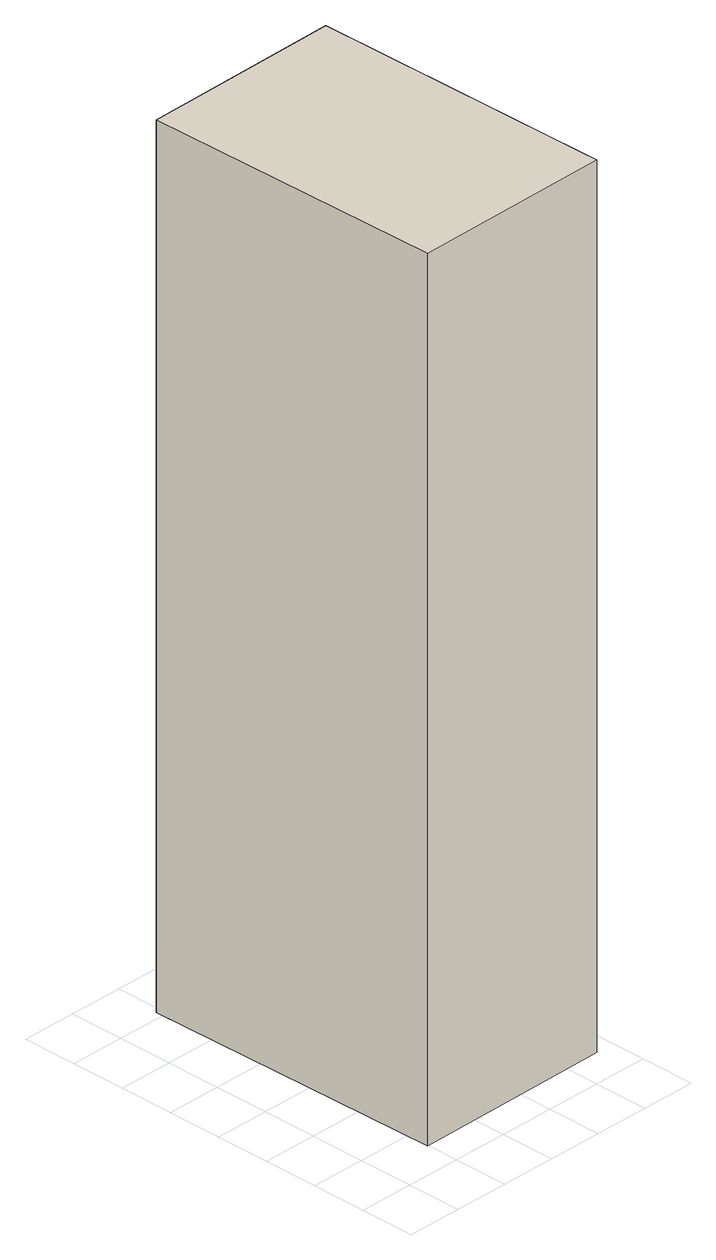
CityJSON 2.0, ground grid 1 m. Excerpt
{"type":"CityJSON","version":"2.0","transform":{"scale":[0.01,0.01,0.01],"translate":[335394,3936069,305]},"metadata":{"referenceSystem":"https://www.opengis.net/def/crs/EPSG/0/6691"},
"CityObjects":{
"building1":{"type":"Building","attributes":{"measuredHeight":16.3,"BuildingIDAttribute.prefecture":"14","BuildingIDAttribute.city":"14151","BuildingDetailAttribute.surveyYear":2015,"BuildingLandSlideRiskAttribute.description":"1","BuildingLandSlideRiskAttribute.areaType":"1"},"geometry":[{"type":"Solid","lod":"1","boundaries":[[[[0,1,2,3]],[[2,4,5,3]],[[1,6,4,2]],[[0,7,6,1]],[[3,5,7,0]],[[4,6,7,5]]]]}]}
},
"vertices":[
[99,58,58],[91,613,58],[460,618,58],[466,62,58],[460,618,1619],[466,62,1619],[91,613,1619],[99,58,1619]
]}
